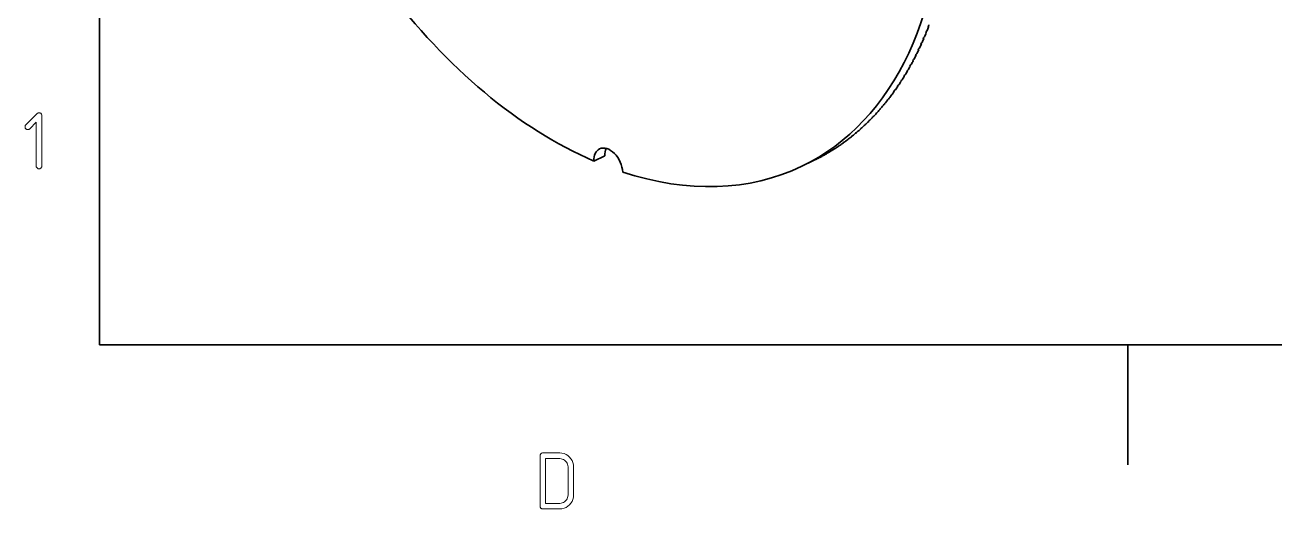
# Model space of a CAD drawing. Extents: x 0 to 297, y 0 to 210.
# Drawn here: x 5.3 to 83.5, y -0.2 to 30 of the extents above; entities that cross this region are included whole.
import ezdxf

# ---------------------------------------------------------------- set-up
doc = ezdxf.new("R2010")
doc.units = 0

msp = doc.modelspace()

# ---------------------------------------------------------------- linework, layer by layer
at = {"color": 7, "lineweight": 35}
for p, q in [((10, 200), (10, 10)), ((10, 10), (287, 10))]:
    msp.add_line(p, q, dxfattribs=at)
at = {"color": 7, "lineweight": 35, "ltscale": 0.000952675}
for p, q in [((61.842, 29.878), (61.807, 29.861)), ((61.105, 28.191), (61.071, 28.175)), ((61.273, 28.538), (61.238, 28.521)), ((61.434, 28.891), (61.4, 28.874)), ((60.322, 26.777), (60.287, 26.76)), ((60.514, 27.096), (60.48, 27.08)), ((59.771, 25.944), (59.737, 25.927)), ((59.92, 26.158), (59.886, 26.141)), ((60.124, 26.464), (60.089, 26.447)), ((58.652, 24.543), (58.618, 24.526)), ((58.82, 24.732), (58.785, 24.715)), ((58.886, 24.809), (58.852, 24.792)), ((59.05, 25.003), (59.016, 24.986)), ((58.096, 23.962), (58.062, 23.946)), ((57.062, 23.041), (57.028, 23.025)), ((57.328, 23.26), (57.293, 23.243)), ((55.372, 21.893), (55.337, 21.877)), ((55.456, 21.941), (55.422, 21.925)), ((55.664, 22.064), (55.63, 22.048)), ((55.075, 21.73), (55.04, 21.713)), ((55.16, 21.776), (55.126, 21.759))]:
    msp.add_line(p, q, dxfattribs=at)
at = {"color": 7, "lineweight": 35, "ltscale": 0.00070563}
msp.add_line((61.842, 29.878), (61.821, 29.897), dxfattribs=at)
at = {"color": 7, "lineweight": 35, "ltscale": 0.000952847}
for p, q in [((61.882, 29.984), (61.848, 29.968)), ((61.739, 29.614), (61.704, 29.597)), ((60.181, 26.553), (60.147, 26.536)), ((59.496, 25.566), (59.462, 25.55)), ((57.918, 23.789), (57.883, 23.773)), ((57.403, 23.324), (57.369, 23.308))]:
    msp.add_line(p, q, dxfattribs=at)
at = {"color": 7, "lineweight": 35, "ltscale": 0.000952761}
for p, q in [((61.546, 29.146), (61.511, 29.129)), ((61.59, 29.249), (61.555, 29.233)), ((61.225, 28.438), (61.191, 28.421)), ((60.701, 27.422), (60.666, 27.405)), ((60.753, 27.517), (60.719, 27.5)), ((60.881, 27.754), (60.847, 27.738)), ((61.056, 28.093), (61.022, 28.076)), ((60.377, 26.868), (60.343, 26.851)), ((60.568, 27.189), (60.534, 27.172)), ((59.711, 25.859), (59.676, 25.842)), ((59.116, 25.082), (59.081, 25.065)), ((59.276, 25.281), (59.242, 25.265)), ((59.34, 25.362), (59.305, 25.346)), ((58.584, 24.468), (58.549, 24.451)), ((57.589, 23.486), (57.554, 23.47)), ((57.663, 23.553), (57.628, 23.536)), ((57.845, 23.721), (57.811, 23.704)), ((58.342, 24.211), (58.308, 24.195)), ((56.596, 22.684), (56.561, 22.668)), ((56.791, 22.83), (56.757, 22.813)), ((56.87, 22.89), (56.835, 22.873)), ((55.747, 22.115), (55.713, 22.099)), ((55.953, 22.244), (55.918, 22.227)), ((56.035, 22.297), (56, 22.28)), ((56.317, 22.487), (56.283, 22.47)), ((56.516, 22.627), (56.482, 22.61)), ((54.861, 21.618), (54.826, 21.602))]:
    msp.add_line(p, q, dxfattribs=at)
at = {"color": 7, "lineweight": 35, "ltscale": 0.000672254}
msp.add_line((61.546, 29.146), (61.526, 29.165), dxfattribs=at)
at = {"color": 7, "lineweight": 35, "ltscale": 0.000952741}
for p, q in [((61.697, 29.509), (61.662, 29.492)), ((60.932, 27.851), (60.898, 27.834)), ((59.979, 26.245), (59.945, 26.229)), ((58.167, 24.033), (58.133, 24.016)), ((54.774, 21.575), (54.74, 21.558))]:
    msp.add_line(p, q, dxfattribs=at)
at = {"color": 7, "lineweight": 35, "ltscale": 0.000689192}
msp.add_line((61.697, 29.509), (61.677, 29.528), dxfattribs=at)
at = {"color": 7, "lineweight": 35, "ltscale": 0.000636749}
msp.add_line((61.225, 28.438), (61.208, 28.456), dxfattribs=at)
at = {"color": 7, "lineweight": 35, "ltscale": 0.000952655}
for p, q in [((61.389, 28.789), (61.354, 28.772)), ((59.558, 25.65), (59.524, 25.633)), ((58.412, 24.284), (58.378, 24.268)), ((57.139, 23.103), (57.104, 23.087)), ((56.237, 22.431), (56.202, 22.415))]:
    msp.add_line(p, q, dxfattribs=at)
at = {"color": 7, "lineweight": 35, "ltscale": 0.00065473}
msp.add_line((61.389, 28.789), (61.37, 28.807), dxfattribs=at)
at = {"color": 7, "lineweight": 35, "ltscale": 0.000579955}
msp.add_line((60.701, 27.422), (60.685, 27.439), dxfattribs=at)
at = {"color": 7, "lineweight": 35, "ltscale": 0.000599357}
msp.add_line((60.881, 27.754), (60.865, 27.772), dxfattribs=at)
at = {"color": 7, "lineweight": 35, "ltscale": 0.000618328}
msp.add_line((61.056, 28.093), (61.039, 28.111), dxfattribs=at)
at = {"color": 7, "lineweight": 35, "ltscale": 0.000539819}
msp.add_line((60.322, 26.777), (60.308, 26.793), dxfattribs=at)
at = {"color": 7, "lineweight": 35, "ltscale": 0.000560115}
msp.add_line((60.514, 27.096), (60.499, 27.113), dxfattribs=at)
at = {"color": 7, "lineweight": 35, "ltscale": 0.00047656}
msp.add_line((59.711, 25.859), (59.699, 25.874), dxfattribs=at)
at = {"color": 7, "lineweight": 35, "ltscale": 0.000497933}
msp.add_line((59.92, 26.158), (59.907, 26.173), dxfattribs=at)
at = {"color": 7, "lineweight": 35, "ltscale": 0.000519092}
msp.add_line((60.124, 26.464), (60.11, 26.48), dxfattribs=at)
at = {"color": 7, "lineweight": 35, "ltscale": 0.000409701}
msp.add_line((59.05, 25.003), (59.041, 25.016), dxfattribs=at)
at = {"color": 7, "lineweight": 35, "ltscale": 0.000432374}
msp.add_line((59.276, 25.281), (59.265, 25.295), dxfattribs=at)
at = {"color": 7, "lineweight": 35, "ltscale": 0.000454638}
msp.add_line((59.496, 25.566), (59.485, 25.581), dxfattribs=at)
at = {"color": 7, "lineweight": 35, "ltscale": 0.000363481}
msp.add_line((58.584, 24.468), (58.575, 24.48), dxfattribs=at)
at = {"color": 7, "lineweight": 35, "ltscale": 0.000386778}
msp.add_line((58.82, 24.732), (58.811, 24.744), dxfattribs=at)
at = {"color": 7, "lineweight": 35, "ltscale": 0.000267744}
msp.add_line((57.589, 23.486), (57.583, 23.495), dxfattribs=at)
at = {"color": 7, "lineweight": 35, "ltscale": 0.000292055}
msp.add_line((57.845, 23.721), (57.839, 23.73), dxfattribs=at)
at = {"color": 7, "lineweight": 35, "ltscale": 0.000316084}
msp.add_line((58.096, 23.962), (58.089, 23.973), dxfattribs=at)
at = {"color": 7, "lineweight": 35, "ltscale": 0.000339987}
msp.add_line((58.342, 24.211), (58.335, 24.222), dxfattribs=at)
at = {"color": 7, "lineweight": 35, "ltscale": 0.000193453}
msp.add_line((56.791, 22.83), (56.788, 22.837), dxfattribs=at)
at = {"color": 7, "lineweight": 35, "ltscale": 0.000218357}
msp.add_line((57.062, 23.041), (57.057, 23.049), dxfattribs=at)
at = {"color": 7, "lineweight": 35, "ltscale": 0.00024313}
msp.add_line((57.328, 23.26), (57.323, 23.268), dxfattribs=at)
at = {"color": 7, "lineweight": 35, "ltscale": 0.000521819}
msp.add_line((41.668, 22.281), (41.65, 22.272), dxfattribs=at)
at = {"color": 7, "lineweight": 35, "ltscale": 0.000143091}
msp.add_line((56.237, 22.431), (56.234, 22.436), dxfattribs=at)
at = {"color": 7, "lineweight": 35, "ltscale": 0.00016831}
msp.add_line((56.516, 22.627), (56.513, 22.633), dxfattribs=at)
at = {"color": 7, "lineweight": 35, "ltscale": 0.019054}
for p, q in [((41.592, 21.818), (40.905, 21.487)), ((54.608, 21.493), (53.921, 21.163))]:
    msp.add_line(p, q, dxfattribs=at)
at = {"color": 7, "lineweight": 35, "ltscale": 0.1875}
msp.add_line((74.3, 10), (74.3, 2.5), dxfattribs=at)
at = {"color": 255, "lineweight": 13}
for points in [[(5.401, 23.749), (5.392, 23.739), (5.383, 23.729), (5.375, 23.718), (5.368, 23.707), (5.362, 23.695), (5.357, 23.682), (5.353, 23.669), (5.35, 23.655), (5.348, 23.641), (5.348, 23.626), (5.35, 23.597), (5.356, 23.57), (5.367, 23.545), (5.381, 23.522), (5.399, 23.501), (5.419, 23.484), (5.443, 23.47), (5.468, 23.459), (5.495, 23.452), (5.524, 23.45), (5.538, 23.451), (5.553, 23.453), (5.567, 23.456), (5.581, 23.46), (5.595, 23.466), (5.608, 23.472), (5.62, 23.479), (5.631, 23.487), (5.642, 23.495), (5.651, 23.504), (6.048, 23.925), (6.048, 21.179), (6.05, 21.15), (6.056, 21.123), (6.067, 21.097), (6.081, 21.074), (6.099, 21.054), (6.119, 21.036), (6.143, 21.022), (6.168, 21.011), (6.195, 21.005), (6.224, 21.002), (6.253, 21.005), (6.28, 21.011), (6.305, 21.022), (6.328, 21.036), (6.349, 21.054), (6.366, 21.074), (6.38, 21.097), (6.391, 21.123), (6.398, 21.15), (6.4, 21.179), (6.4, 24.326), (6.398, 24.355), (6.391, 24.382), (6.38, 24.407), (6.366, 24.431), (6.349, 24.451), (6.328, 24.469), (6.305, 24.483), (6.28, 24.494), (6.253, 24.5), (6.224, 24.502), (6.209, 24.502), (6.195, 24.5), (6.181, 24.497), (6.168, 24.493), (6.155, 24.488), (6.143, 24.482), (6.132, 24.475), (6.121, 24.467), (6.111, 24.458), (6.101, 24.449)], [(37.548, -0.071), (37.55, -0.1), (37.556, -0.127), (37.567, -0.153), (37.581, -0.176), (37.599, -0.196), (37.619, -0.214), (37.643, -0.228), (37.668, -0.239), (37.695, -0.245), (37.724, -0.248), (38.776, -0.248), (38.917, -0.236), (39.051, -0.203), (39.176, -0.15), (39.29, -0.079), (39.392, 0.009), (39.479, 0.111), (39.55, 0.226), (39.603, 0.351), (39.636, 0.486), (39.648, 0.629), (39.648, 2.376), (39.636, 2.519), (39.603, 2.653), (39.55, 2.779), (39.479, 2.894), (39.392, 2.996), (39.29, 3.084), (39.176, 3.155), (39.051, 3.208), (38.917, 3.241), (38.776, 3.252), (37.724, 3.252), (37.695, 3.25), (37.668, 3.244), (37.643, 3.233), (37.619, 3.219), (37.599, 3.201), (37.581, 3.181), (37.567, 3.157), (37.556, 3.132), (37.55, 3.105), (37.548, 3.076)], [(38.776, 2.9), (38.861, 2.893), (38.942, 2.874), (39.017, 2.842), (39.085, 2.8), (39.146, 2.748), (39.199, 2.687), (39.241, 2.619), (39.273, 2.543), (39.293, 2.462), (39.3, 2.376), (39.3, 0.629), (39.293, 0.542), (39.273, 0.461), (39.241, 0.385), (39.199, 0.316), (39.146, 0.254), (39.085, 0.202), (39.017, 0.159), (38.942, 0.127), (38.861, 0.107), (38.776, 0.1), (37.9, 0.1), (37.9, 2.9)]]:
    msp.add_lwpolyline(points, close=True, dxfattribs=at)
at = {"color": 7, "lineweight": 35}
for centre, major_axis, start_param, end_param in [((40.928, 48.204), (-12.992, 27.041), 3.141593, 4.114509), ((40.928, 48.204), (-12.992, 27.041), 1.864157, 2.502043), ((41.615, 48.534), (12.992, -27.041), 0.537573, 0.550015), ((41.581, 48.517), (-12.992, 27.041), 3.691607, 3.696607), ((41.615, 48.534), (12.992, -27.041), 0.502692, 0.515133), ((41.581, 48.517), (-12.992, 27.041), 3.656725, 3.661725), ((41.615, 48.534), (12.992, -27.041), 0.520133, 0.532573), ((41.581, 48.517), (-12.992, 27.041), 3.674166, 3.679166), ((41.581, 48.517), (-12.992, 27.041), 3.604406, 3.609406), ((41.615, 48.534), (12.992, -27.041), 0.467813, 0.480252), ((41.581, 48.517), (-12.992, 27.041), 3.621845, 3.626845), ((41.615, 48.534), (12.992, -27.041), 0.485252, 0.497692), ((41.581, 48.517), (-12.992, 27.041), 3.639285, 3.644285), ((41.615, 48.534), (12.992, -27.041), 0.415497, 0.427936), ((41.581, 48.517), (-12.992, 27.041), 3.569528, 3.574528), ((41.615, 48.534), (12.992, -27.041), 0.432936, 0.445374), ((41.581, 48.517), (-12.992, 27.041), 3.586967, 3.591967), ((41.615, 48.534), (12.992, -27.041), 0.450374, 0.462813), ((41.615, 48.534), (12.992, -27.041), 0.380623, 0.39306), ((41.581, 48.517), (-12.992, 27.041), 3.534652, 3.539652), ((41.615, 48.534), (12.992, -27.041), 0.39806, 0.410497), ((41.581, 48.517), (-12.992, 27.041), 3.55209, 3.55709), ((41.615, 48.534), (12.992, -27.041), 0.328313, 0.340749), ((41.581, 48.517), (-12.992, 27.041), 3.482342, 3.487342), ((41.615, 48.534), (12.992, -27.041), 0.345749, 0.358186), ((41.581, 48.517), (-12.992, 27.041), 3.499778, 3.504778), ((41.615, 48.534), (12.992, -27.041), 0.363186, 0.375623), ((41.581, 48.517), (-12.992, 27.041), 3.517215, 3.522215), ((41.581, 48.517), (-12.992, 27.041), 3.430035, 3.435035), ((41.615, 48.534), (12.992, -27.041), 0.293443, 0.305878), ((41.581, 48.517), (-12.992, 27.041), 3.44747, 3.45247), ((41.615, 48.534), (12.992, -27.041), 0.310878, 0.323313), ((41.581, 48.517), (-12.992, 27.041), 3.464906, 3.469906), ((41.581, 48.517), (-12.992, 27.041), 3.377732, 3.382732), ((41.615, 48.534), (12.992, -27.041), 0.241139, 0.253573), ((41.581, 48.517), (-12.992, 27.041), 3.395166, 3.400166), ((41.615, 48.534), (12.992, -27.041), 0.258573, 0.271008), ((41.581, 48.517), (-12.992, 27.041), 3.4126, 3.4176), ((41.615, 48.534), (12.992, -27.041), 0.276008, 0.288443), ((41.615, 48.534), (12.992, -27.041), 0.171407, 0.18384), ((41.581, 48.517), (-12.992, 27.041), 3.325432, 3.330432), ((41.615, 48.534), (12.992, -27.041), 0.18884, 0.201272), ((41.581, 48.517), (-12.992, 27.041), 3.342865, 3.347865), ((41.615, 48.534), (12.992, -27.041), 0.206272, 0.218706), ((41.581, 48.517), (-12.992, 27.041), 3.360298, 3.365298), ((41.615, 48.534), (12.992, -27.041), 0.223706, 0.236139), ((41.581, 48.517), (-12.992, 27.041), 3.255704, 3.260704), ((41.615, 48.534), (12.992, -27.041), 0.119112, 0.131543), ((41.581, 48.517), (-12.992, 27.041), 3.273136, 3.278136), ((41.615, 48.534), (12.992, -27.041), 0.136543, 0.148975), ((41.581, 48.517), (-12.992, 27.041), 3.290568, 3.295568), ((41.615, 48.534), (12.992, -27.041), 0.153975, 0.166407), ((41.581, 48.517), (-12.992, 27.041), 3.308, 3.313), ((41.813, 21.12), (-0.541, 1.127), 6.283164, 7.235267), ((41.813, 21.12), (-0.541, 1.127), 4.135344, 6.283164), ((42.5, 21.45), (0.541, -1.127), 3.63195, 4.093674), ((42.466, 21.433), (-0.541, 1.127), 0.463849, 0.478324), ((41.615, 48.534), (12.992, -27.041), 0.031959, 0.044389), ((41.581, 48.517), (-12.992, 27.041), 3.185981, 3.190981), ((41.615, 48.534), (12.992, -27.041), 0.049389, 0.061819), ((41.581, 48.517), (-12.992, 27.041), 3.203412, 3.208412), ((41.615, 48.534), (12.992, -27.041), 0.066819, 0.079249), ((41.581, 48.517), (-12.992, 27.041), 3.220842, 3.225842), ((41.615, 48.534), (12.992, -27.041), 0.084249, 0.09668), ((41.581, 48.517), (-12.992, 27.041), 3.238273, 3.243273), ((41.615, 48.534), (12.992, -27.041), 0.10168, 0.114111), ((40.928, 48.204), (-12.992, 27.041), 2.585382, 3.141593), ((41.615, 48.534), (12.992, -27.041), 0.000001, 0.009529), ((41.581, 48.517), (-12.992, 27.041), 3.151122, 3.156122), ((41.615, 48.534), (12.992, -27.041), 0.014529, 0.026959), ((41.581, 48.517), (-12.992, 27.041), 3.168551, 3.173551)]:
    msp.add_ellipse(centre, major_axis=major_axis, ratio=0.647366, start_param=start_param, end_param=end_param, dxfattribs=at)

doc.saveas('drawing.dxf')
